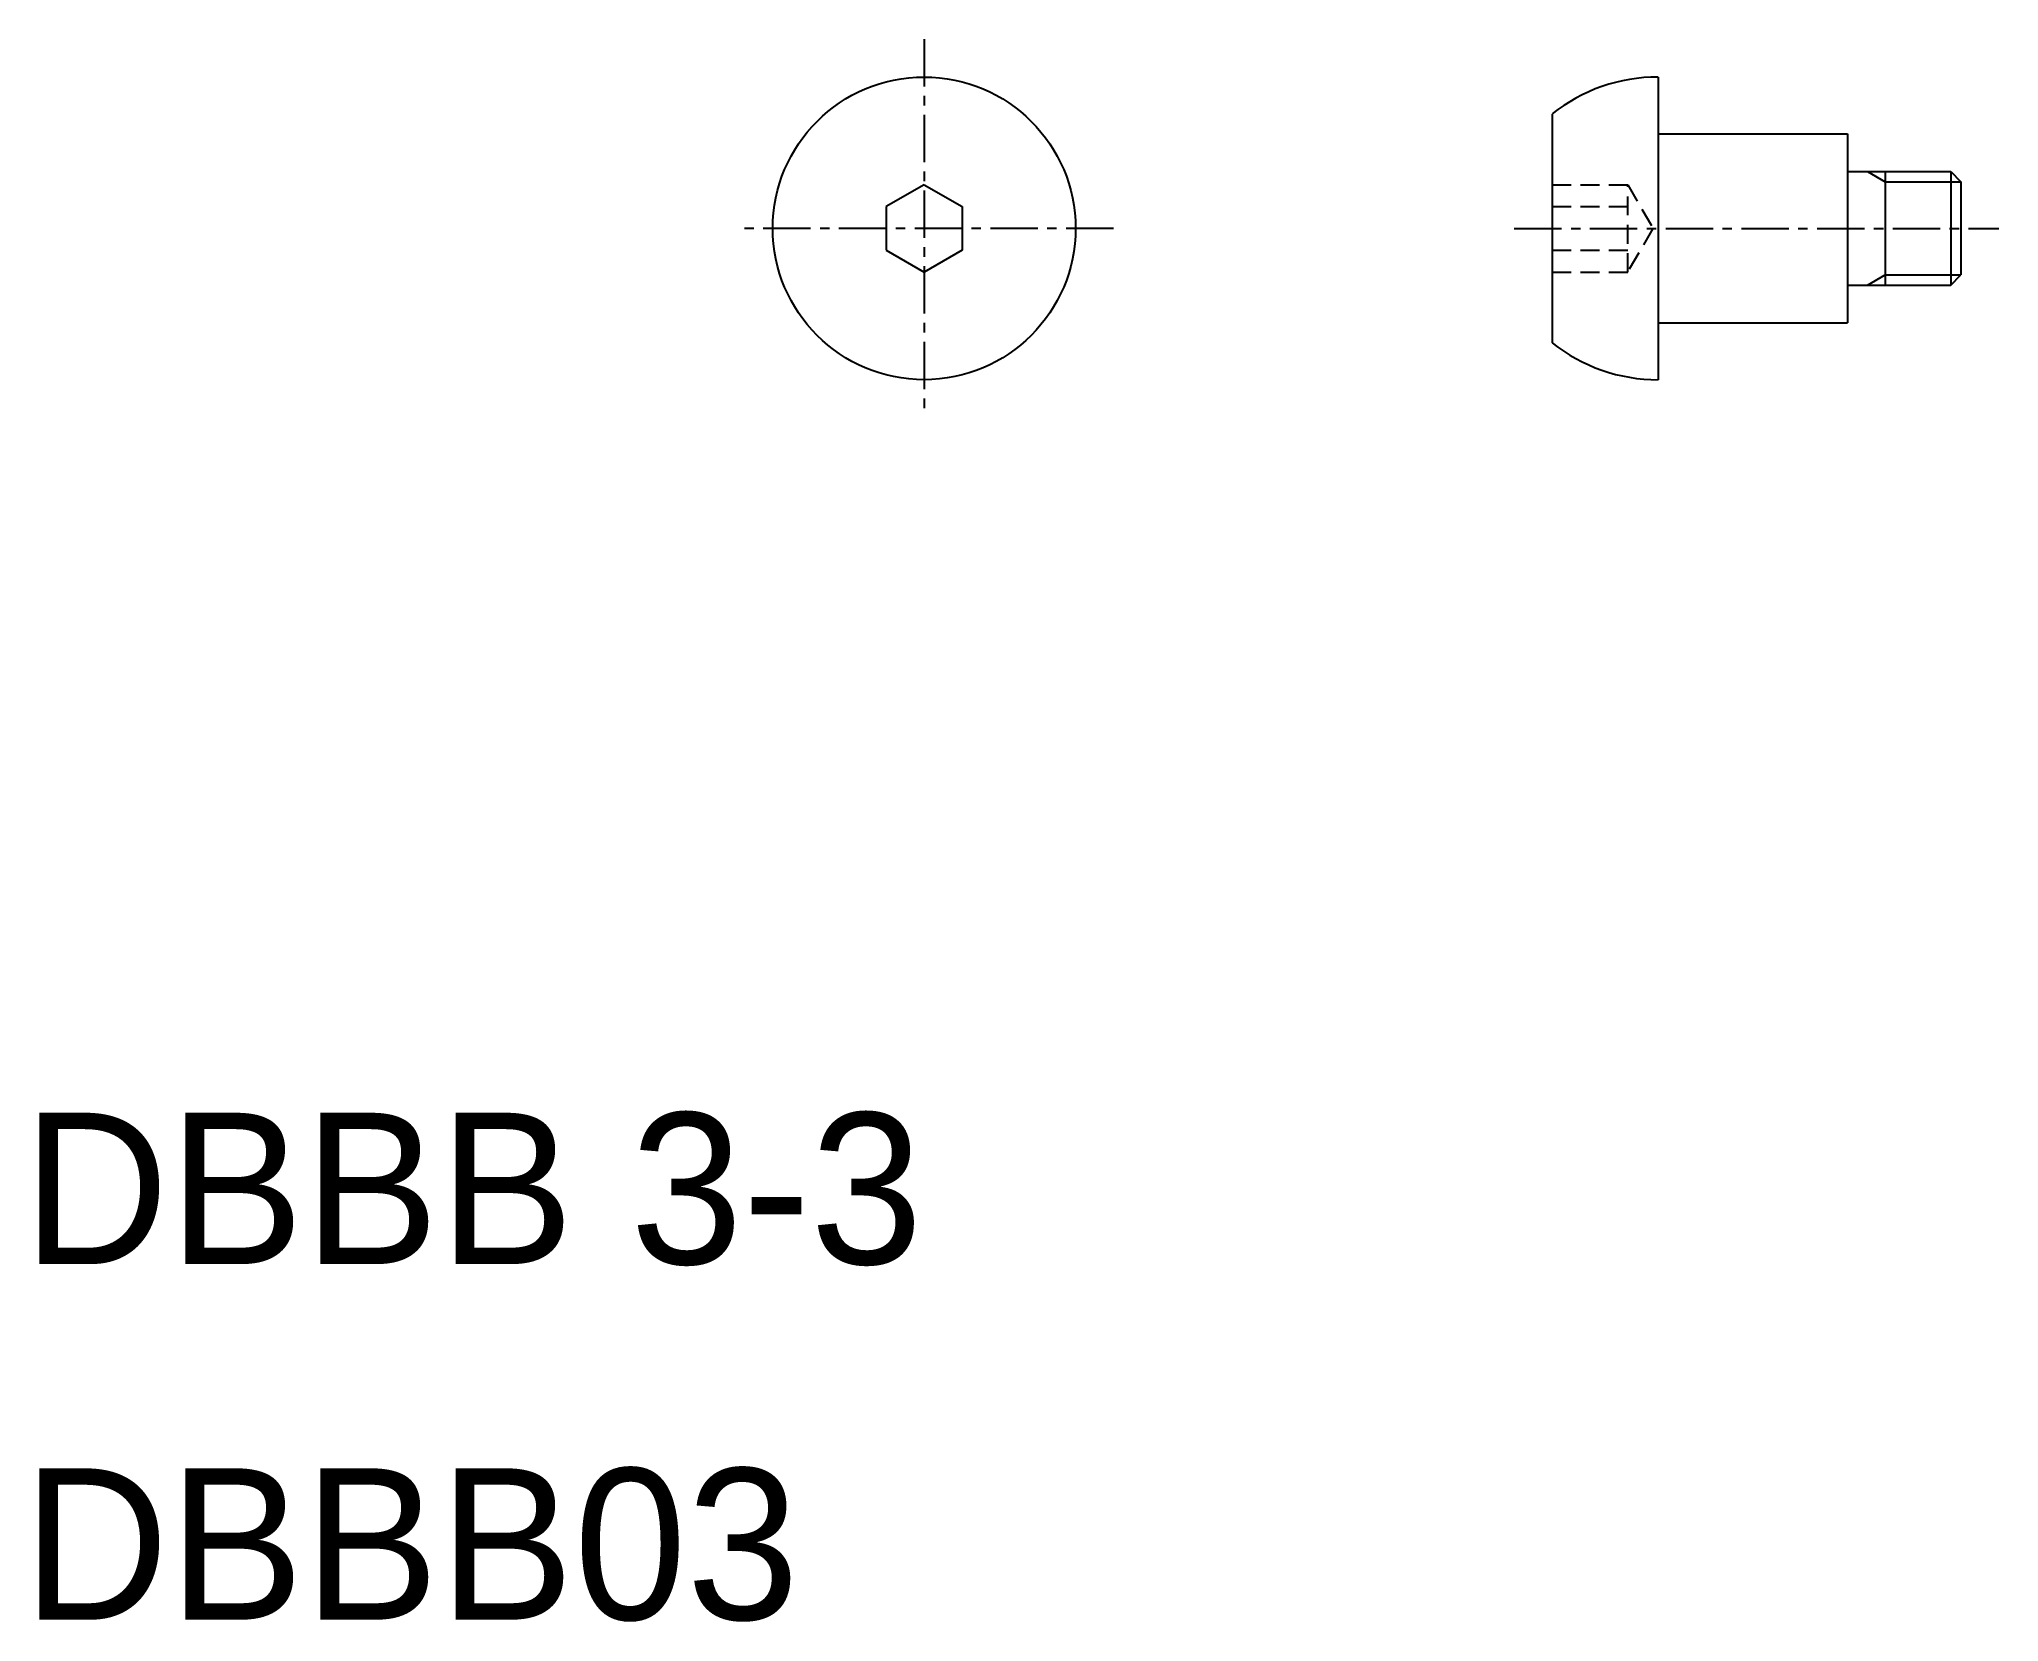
# Model space of a CAD drawing. Extents: x 10.4 to 62.2, y 9.9 to 51.8.
import ezdxf

# ---------------------------------------------------------------- set-up
doc = ezdxf.new("R2010")
doc.units = 0
doc.linetypes.add('CENTER', pattern=[2, 1.25, -0.25, 0.25, -0.25])
doc.linetypes.add('DASHED', pattern=[0.75, 0.5, -0.25])
doc.layers.get('0').update_dxf_attribs({"linetype": 'CONTINUOUS'})
doc.layers.add('CENTER', color=1, linetype='CENTER')

msp = doc.modelspace()

# ---------------------------------------------------------------- linework, layer by layer
at = {"color": 7, "linetype": 'CONTINUOUS'}
for p, q in [((53.208, 50.768), (53.208, 42.768)), ((50.408, 49.79), (50.408, 43.745)), ((58.208, 48.268), (60.938, 48.268)), ((59.208, 48.268), (59.208, 45.268)), ((60.938, 48.268), (60.938, 45.268)), ((60.938, 48.268), (61.208, 47.997)), ((33.818, 47.922), (32.818, 47.345)), ((33.818, 47.922), (34.818, 47.345)), ((61.208, 47.997), (61.208, 45.538)), ((32.818, 47.345), (32.818, 46.19)), ((34.818, 47.345), (34.818, 46.19)), ((32.818, 46.19), (33.818, 45.613)), ((34.818, 46.19), (33.818, 45.613)), ((58.208, 45.268), (60.938, 45.268)), ((60.938, 45.268), (61.208, 45.538))]:
    msp.add_line(p, q, dxfattribs=at)
at = {"linetype": 'CONTINUOUS'}
for p, q in [((53.208, 49.268), (58.208, 49.268)), ((58.208, 49.268), (58.208, 44.268)), ((53.208, 44.268), (58.208, 44.268))]:
    msp.add_line(p, q, dxfattribs=at)
at = {"color": 3, "linetype": 'CONTINUOUS'}
for p, q in [((58.74, 48.268), (59.208, 47.997)), ((59.208, 47.997), (61.208, 47.997)), ((58.741, 45.268), (59.208, 45.538)), ((59.208, 45.538), (61.208, 45.538))]:
    msp.add_line(p, q, dxfattribs=at)
at = {"color": 3, "linetype": 'DASHED'}
for p, q in [((50.408, 47.922), (52.405, 47.922)), ((52.405, 47.922), (53.072, 46.768)), ((52.408, 45.613), (52.408, 47.922)), ((50.408, 47.345), (52.408, 47.345)), ((53.072, 46.768), (52.405, 45.613)), ((50.408, 46.19), (52.408, 46.19)), ((52.906, 46.48), (52.906, 46.48)), ((50.408, 45.613), (52.405, 45.613))]:
    msp.add_line(p, q, dxfattribs=at)
at = {"color": 7, "linetype": 'CONTINUOUS'}
msp.add_circle((33.818, 46.768), 4, dxfattribs=at)
at = {"linetype": 'CONTINUOUS'}
for centre, start, end in [((53.208, 46.268), 90, 128.4786), ((53.208, 47.268), 231.5214, 270)]:
    msp.add_arc(centre, 4.5, start, end, dxfattribs=at)
at = {"layer": 'CENTER', "color": 1, "linetype": 'CENTER'}
for p, q in [((33.818, 51.768), (33.818, 41.768)), ((38.818, 46.768), (28.818, 46.768)), ((49.408, 46.768), (62.208, 46.768))]:
    msp.add_line(p, q, dxfattribs=at)

# ---------------------------------------------------------------- texts
at = {"color": 7, "linetype": 'CONTINUOUS'}
for s, p in [('DBBB 3-3', (10, 19.397)), ('DBBB03', (10, 10))]:
    msp.add_text(s, height=4, dxfattribs=at).set_placement(p)

doc.saveas('drawing.dxf')
